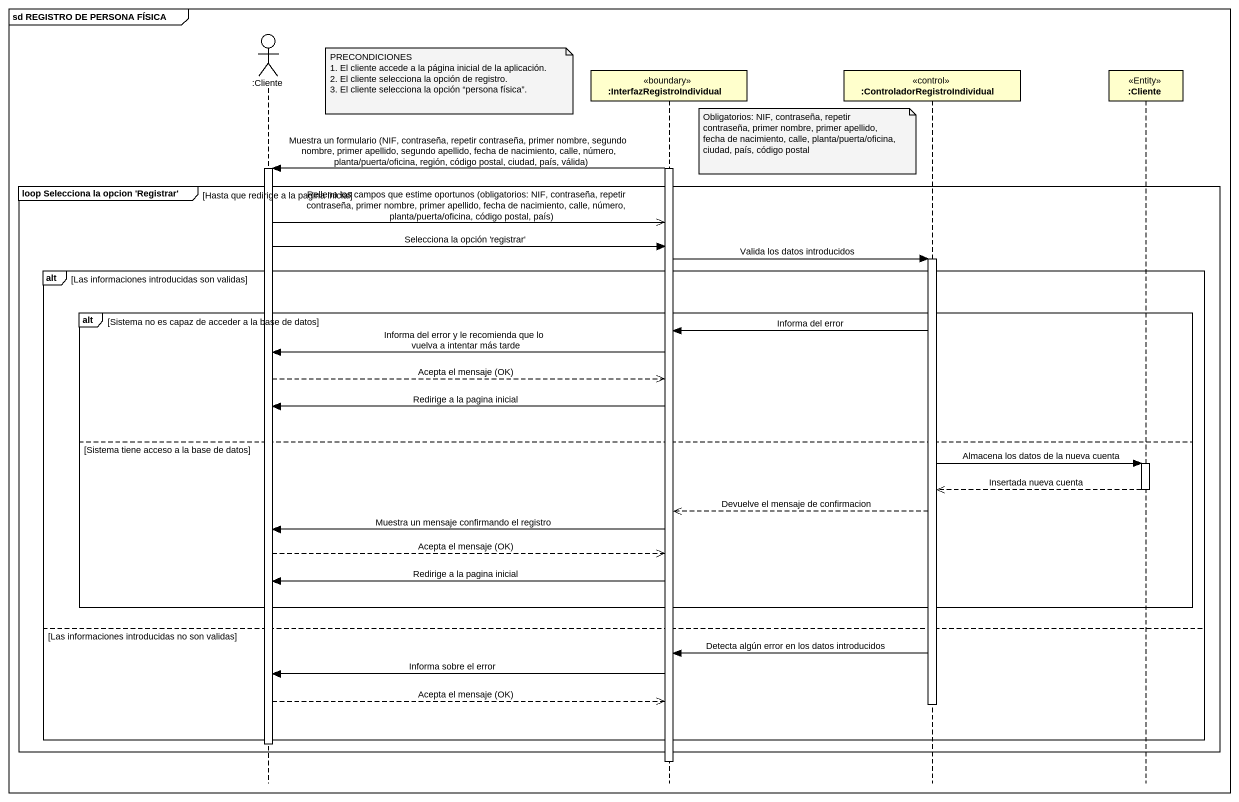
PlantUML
@startuml
mainframe sd REGISTRO DE PERSONA FÍSICA
hide footbox
actor ":Cliente" as Cliente
participant ":InterfazRegistroIndividual" as InterfazRegistroIndividual <<boundary>>
participant ":ControladorRegistroIndividual" as ControladorRegistroIndividua <<control>>
participant ":Cliente" as Cliente_2 <<Entity>>

note right of Cliente
  PRECONDICIONES
  1. El cliente accede a la página inicial de la aplicación.
  2. El cliente selecciona la opción de registro.
  3. El cliente selecciona la opción “persona física”.
end note
note left of ControladorRegistroIndividua : Obligatorios: NIF, contraseña, repetir contraseña, primer nombre, primer apellido, fecha de nacimiento, calle, planta/puerta/oficina, ciudad, país, código postal
activate InterfazRegistroIndividual
InterfazRegistroIndividual -> Cliente : Muestra un formulario (NIF, contraseña, repetir contraseña, primer nombre, segundo nombre, primer apellido, segundo apellido, fecha de nacimiento, calle, número, planta/puerta/oficina, región, código postal, ciudad, país, válida)
activate Cliente
group loop Selecciona la opcion 'Registrar' [Hasta que redirige a la pagina inicial]
  Cliente ->> InterfazRegistroIndividual : Rellena los campos que estime oportunos (obligatorios: NIF, contraseña, repetir contraseña, primer nombre, primer apellido, fecha de nacimiento, calle, número, planta/puerta/oficina, código postal, país)
  Cliente -> InterfazRegistroIndividual : Selecciona la opción 'registrar'
  InterfazRegistroIndividual -> ControladorRegistroIndividua : Valida los datos introducidos
  activate ControladorRegistroIndividua
  alt Las informaciones introducidas son validas
    alt Sistema no es capaz de acceder a la base de datos
      ControladorRegistroIndividua -> InterfazRegistroIndividual : Informa del error
      InterfazRegistroIndividual -> Cliente : Informa del error y le recomienda que lo vuelva a intentar más tarde
      Cliente -->> InterfazRegistroIndividual : Acepta el mensaje (OK)
      InterfazRegistroIndividual -> Cliente : Redirige a la pagina inicial
    else Sistema tiene acceso a la base de datos
      ControladorRegistroIndividua -> Cliente_2 : Almacena los datos de la nueva cuenta
      activate Cliente_2
      Cliente_2 -->> ControladorRegistroIndividua : Insertada nueva cuenta
      deactivate Cliente_2
      ControladorRegistroIndividua -->> InterfazRegistroIndividual : Devuelve el mensaje de confirmacion
      InterfazRegistroIndividual -> Cliente : Muestra un mensaje confirmando el registro
      Cliente -->> InterfazRegistroIndividual : Acepta el mensaje (OK)
      InterfazRegistroIndividual -> Cliente : Redirige a la pagina inicial
    end
  else Las informaciones introducidas no son validas
    ControladorRegistroIndividua -> InterfazRegistroIndividual : Detecta algún error en los datos introducidos
    InterfazRegistroIndividual -> Cliente : Informa sobre el error
    Cliente -->> InterfazRegistroIndividual : Acepta el mensaje (OK)
    deactivate ControladorRegistroIndividua
  end
  deactivate Cliente
end
deactivate InterfazRegistroIndividual
@enduml
